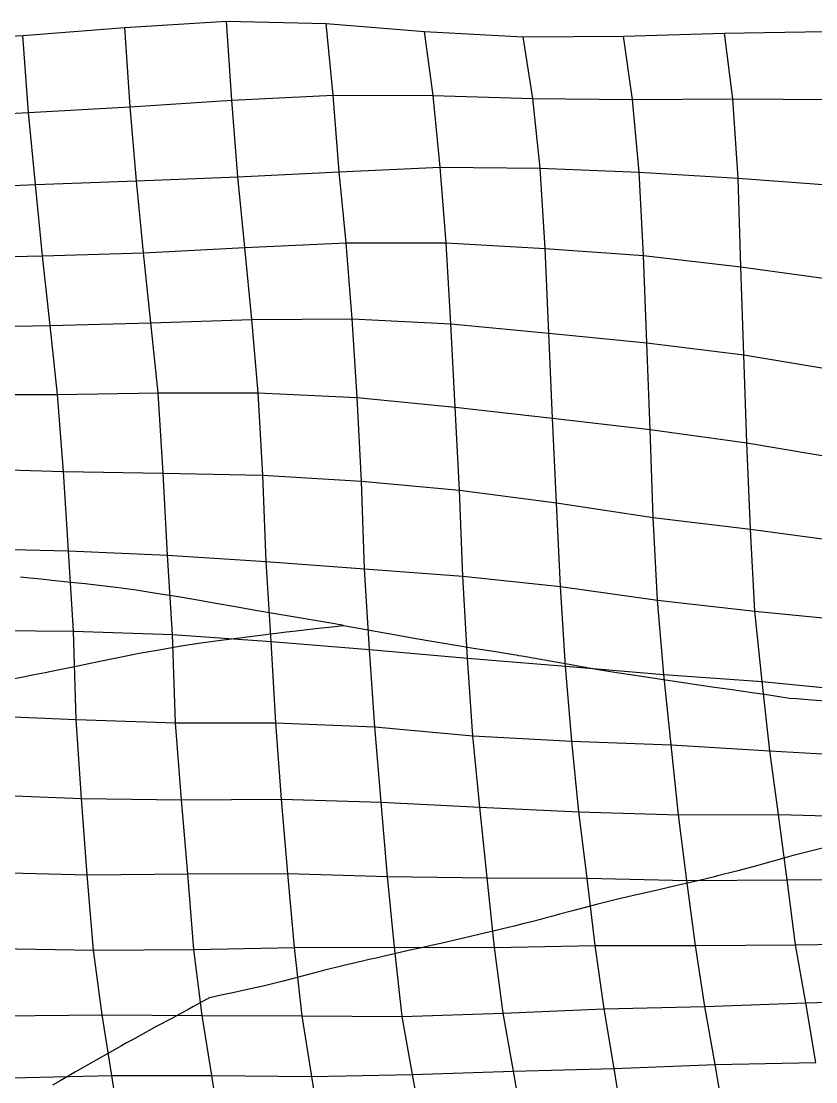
# Model space of a CAD drawing. Header units: metres. Extents: x -1994 to 1259, y -764 to 1460.
# Drawn here: x -764 to -368, y 795 to 1324 of the extents above; entities that cross this region are included whole.
import ezdxf

# ---------------------------------------------------------------- set-up
doc = ezdxf.new("R2010")
doc.units = ezdxf.units.M

msp = doc.modelspace()

# ---------------------------------------------------------------- linework, layer by layer
for p, q in [((-712.532, 1321.3063, -3312.3647), (-661.7744, 1324.4993, -3311.324)), ((-659.17554, 1285.0739, -3342.091), (-661.7744, 1324.4993, -3311.324)), ((-661.7744, 1324.4993, -3311.324), (-612.0654, 1323.3424, -3305.396)), ((-608.5901, 1287.5532, -3340.2485), (-612.0654, 1323.3424, -3305.396)), ((-612.0654, 1323.3424, -3305.396), (-563.0287, 1319.3962, -3296.334)), ((-763.48376, 1317.3065, -3312.4993), (-712.532, 1321.3063, -3312.3647)), ((-709.96924, 1281.73, -3342.9624), (-712.532, 1321.3063, -3312.3647)), ((-558.6279, 1287.4468, -3335.5005), (-563.0287, 1319.3962, -3296.334)), ((-563.0287, 1319.3962, -3296.334), (-513.69116, 1316.698, -3288.674)), ((-463.62634, 1317.017, -3284.404), (-413.255, 1318.6082, -3281.5635)), ((-413.255, 1318.6082, -3281.5635), (-363.0774, 1319.3958, -3277.82)), ((-409.0652, 1285.783, -3319.746), (-413.255, 1318.6082, -3281.5635)), ((-814.08203, 1314.7733, -3314.2812), (-763.48376, 1317.3065, -3312.4993)), ((-760.64764, 1278.8646, -3344.3713), (-763.48376, 1317.3065, -3312.4993)), ((-513.69116, 1316.698, -3288.674), (-463.62634, 1317.017, -3284.404)), ((-508.99976, 1285.9546, -3329.1956), (-513.69116, 1316.698, -3288.674)), ((-459.13306, 1285.4509, -3324.0015), (-463.62634, 1317.017, -3284.404)), ((-659.17554, 1285.0739, -3342.091), (-608.5901, 1287.5532, -3340.2485)), ((-605.68335, 1249.405, -3372.4502), (-608.5901, 1287.5532, -3340.2485)), ((-608.5901, 1287.5532, -3340.2485), (-558.6279, 1287.4468, -3335.5005)), ((-555.152, 1251.6599, -3370.3555), (-558.6279, 1287.4468, -3335.5005)), ((-558.6279, 1287.4468, -3335.5005), (-508.99976, 1285.9546, -3329.1956)), ((-760.64764, 1278.8646, -3344.3713), (-709.96924, 1281.73, -3342.9624)), ((-709.96924, 1281.73, -3342.9624), (-659.17554, 1285.0739, -3342.091)), ((-706.7759, 1244.7712, -3376.5007), (-709.96924, 1281.73, -3342.9624)), ((-656.2717, 1246.9132, -3374.2788), (-659.17554, 1285.0739, -3342.091)), ((-505.29492, 1251.1176, -3365.1177), (-508.99976, 1285.9546, -3329.1956)), ((-508.99976, 1285.9546, -3329.1956), (-459.13306, 1285.4509, -3324.0015)), ((-459.13306, 1285.4509, -3324.0015), (-409.0652, 1285.783, -3319.746)), ((-455.7964, 1249.0869, -3358.208), (-459.13306, 1285.4509, -3324.0015)), ((-406.50415, 1246.201, -3350.337), (-409.0652, 1285.783, -3319.746)), ((-409.0652, 1285.783, -3319.746), (-359.1593, 1285.4435, -3314.7363)), ((-811.17126, 1276.642, -3346.5022), (-760.64764, 1278.8646, -3344.3713)), ((-757.1997, 1242.9622, -3379.0962), (-760.64764, 1278.8646, -3344.3713)), ((-656.2717, 1246.9132, -3374.2788), (-605.68335, 1249.405, -3372.4502)), ((-605.68335, 1249.405, -3372.4502), (-555.152, 1251.6599, -3370.3555)), ((-602.1426, 1213.887, -3407.6074), (-605.68335, 1249.405, -3372.4502)), ((-552.167, 1213.8364, -3402.922), (-555.152, 1251.6599, -3370.3555)), ((-555.152, 1251.6599, -3370.3555), (-505.29492, 1251.1176, -3365.1177)), ((-502.82776, 1211.1454, -3395.2703), (-505.29492, 1251.1176, -3365.1177)), ((-505.29492, 1251.1176, -3365.1177), (-455.7964, 1249.0869, -3358.208)), ((-757.1997, 1242.9622, -3379.0962), (-706.7759, 1244.7712, -3376.5007)), ((-706.7759, 1244.7712, -3376.5007), (-656.2717, 1246.9132, -3374.2788)), ((-703.318, 1208.9099, -3411.272), (-706.7759, 1244.7712, -3376.5007)), ((-652.69995, 1211.5239, -3409.5806), (-656.2717, 1246.9132, -3374.2788)), ((-453.71204, 1207.5261, -3386.5757), (-455.7964, 1249.0869, -3358.208)), ((-455.7964, 1249.0869, -3358.208), (-406.50415, 1246.201, -3350.337)), ((-405.06787, 1201.9514, -3375.6836), (-406.50415, 1246.201, -3350.337)), ((-406.50415, 1246.201, -3350.337), (-357.39868, 1242.5398, -3341.595)), ((-807.6627, 1240.9908, -3381.5098), (-757.1997, 1242.9622, -3379.0962)), ((-753.67883, 1207.362, -3414.1611), (-757.1997, 1242.9622, -3379.0962)), ((-652.69995, 1211.5239, -3409.5806), (-602.1426, 1213.887, -3407.6074)), ((-599.1798, 1175.9718, -3440.0708), (-602.1426, 1213.887, -3407.6074)), ((-602.1426, 1213.887, -3407.6074), (-552.167, 1213.8364, -3402.922)), ((-549.7949, 1173.47, -3432.6313), (-552.167, 1213.8364, -3402.922)), ((-552.167, 1213.8364, -3402.922), (-502.82776, 1211.1454, -3395.2703)), ((-803.9477, 1206.1963, -3417.4797), (-753.67883, 1207.362, -3414.1611)), ((-753.67883, 1207.362, -3414.1611), (-703.318, 1208.9099, -3411.272)), ((-749.9328, 1172.6964, -3450.2756), (-753.67883, 1207.362, -3414.1611)), ((-703.318, 1208.9099, -3411.272), (-652.69995, 1211.5239, -3409.5806)), ((-699.63477, 1173.9836, -3447.0938), (-703.318, 1208.9099, -3411.272)), ((-649.23816, 1175.6792, -3444.3704), (-652.69995, 1211.5239, -3409.5806)), ((-500.92554, 1168.8292, -3422.789), (-502.82776, 1211.1454, -3395.2703)), ((-502.82776, 1211.1454, -3395.2703), (-453.71204, 1207.5261, -3386.5757)), ((-452.08374, 1164.0737, -3412.8176), (-453.71204, 1207.5261, -3386.5757)), ((-453.71204, 1207.5261, -3386.5757), (-405.06787, 1201.9514, -3375.6836)), ((-403.57446, 1157.939, -3401.2964), (-405.06787, 1201.9514, -3375.6836)), ((-405.06787, 1201.9514, -3375.6836), (-356.67334, 1195.3406, -3363.628)), ((-699.63477, 1173.9836, -3447.0938), (-649.23816, 1175.6792, -3444.3704)), ((-649.23816, 1175.6792, -3444.3704), (-599.1798, 1175.9718, -3440.0708)), ((-645.9856, 1138.9658, -3478.1846), (-649.23816, 1175.6792, -3444.3704)), ((-596.55444, 1136.6562, -3470.9612), (-599.1798, 1175.9718, -3440.0708)), ((-599.1798, 1175.9718, -3440.0708), (-549.7949, 1173.47, -3432.6313)), ((-800.1718, 1171.654, -3453.733), (-749.9328, 1172.6964, -3450.2756)), ((-749.9328, 1172.6964, -3450.2756), (-699.63477, 1173.9836, -3447.0938)), ((-746.13025, 1138.2649, -3486.6536), (-749.9328, 1172.6964, -3450.2756)), ((-695.9691, 1138.9844, -3482.8335), (-699.63477, 1173.9836, -3447.0938)), ((-547.73486, 1131.8088, -3460.8865), (-549.7949, 1173.47, -3432.6313)), ((-549.7949, 1173.47, -3432.6313), (-500.92554, 1168.8292, -3422.789)), ((-499.06714, 1126.3317, -3450.1045), (-500.92554, 1168.8292, -3422.789)), ((-500.92554, 1168.8292, -3422.789), (-452.08374, 1164.0737, -3412.8176)), ((-450.42114, 1120.7634, -3439.2197), (-452.08374, 1164.0737, -3412.8176)), ((-452.08374, 1164.0737, -3412.8176), (-403.57446, 1157.939, -3401.2964)), ((-402.0327, 1114.1271, -3427.1353), (-403.57446, 1157.939, -3401.2964)), ((-403.57446, 1157.939, -3401.2964), (-355.50574, 1149.9766, -3387.722)), ((-796.1497, 1138.1338, -3491.1345), (-746.13025, 1138.2649, -3486.6536)), ((-746.13025, 1138.2649, -3486.6536), (-695.9691, 1138.9844, -3482.8335)), ((-743.29224, 1099.8317, -3518.5352), (-746.13025, 1138.2649, -3486.6536)), ((-693.52405, 1098.9204, -3512.883), (-695.9691, 1138.9844, -3482.8335)), ((-695.9691, 1138.9844, -3482.8335), (-645.9856, 1138.9658, -3478.1846)), ((-643.7728, 1097.9382, -3507.151), (-645.9856, 1138.9658, -3478.1846)), ((-645.9856, 1138.9658, -3478.1846), (-596.55444, 1136.6562, -3470.9612)), ((-594.50354, 1094.957, -3499.1733), (-596.55444, 1136.6562, -3470.9612)), ((-596.55444, 1136.6562, -3470.9612), (-547.73486, 1131.8088, -3460.8865)), ((-545.5886, 1090.5055, -3489.5432), (-547.73486, 1131.8088, -3460.8865)), ((-547.73486, 1131.8088, -3460.8865), (-499.06714, 1126.3317, -3450.1045)), ((-497.12048, 1084.2001, -3477.8303), (-499.06714, 1126.3317, -3450.1045)), ((-499.06714, 1126.3317, -3450.1045), (-450.42114, 1120.7634, -3439.2197)), ((-448.8977, 1076.8757, -3464.973), (-450.42114, 1120.7634, -3439.2197)), ((-450.42114, 1120.7634, -3439.2197), (-402.0327, 1114.1271, -3427.1353)), ((-400.34082, 1070.9385, -3453.6738), (-402.0327, 1114.1271, -3427.1353)), ((-402.0327, 1114.1271, -3427.1353), (-354.01892, 1105.9369, -3413.3047)), ((-792.96027, 1101.1586, -3524.6543), (-743.29224, 1099.8317, -3518.5352)), ((-740.7412, 1060.2078, -3549.0786), (-743.29224, 1099.8317, -3518.5352)), ((-743.29224, 1099.8317, -3518.5352), (-693.52405, 1098.9204, -3512.883)), ((-691.2615, 1058.0997, -3542.082), (-693.52405, 1098.9204, -3512.883)), ((-693.52405, 1098.9204, -3512.883), (-643.7728, 1097.9382, -3507.151)), ((-642.06726, 1054.8062, -3533.753), (-643.7728, 1097.9382, -3507.151)), ((-643.7728, 1097.9382, -3507.151), (-594.50354, 1094.957, -3499.1733)), ((-592.959, 1051.1567, -3525.0244), (-594.50354, 1094.957, -3499.1733)), ((-594.50354, 1094.957, -3499.1733), (-545.5886, 1090.5055, -3489.5432)), ((-543.84424, 1047.5342, -3516.326), (-545.5886, 1090.5055, -3489.5432)), ((-545.5886, 1090.5055, -3489.5432), (-497.12048, 1084.2001, -3477.8303)), ((-495.09998, 1042.3749, -3505.901), (-497.12048, 1084.2001, -3477.8303)), ((-497.12048, 1084.2001, -3477.8303), (-448.8977, 1076.8757, -3464.973)), ((-446.74353, 1035.6053, -3493.6665), (-448.8977, 1076.8757, -3464.973)), ((-448.8977, 1076.8757, -3464.973), (-400.34082, 1070.9385, -3453.6738)), ((-398.06787, 1030.1611, -3482.9214), (-400.34082, 1070.9385, -3453.6738)), ((-400.34082, 1070.9385, -3453.6738), (-351.90515, 1064.4985, -3441.8096)), ((-790.46497, 1061.3035, -3554.9382), (-740.7412, 1060.2078, -3549.0786)), ((-738.2967, 1020.14185, -3579.126), (-740.7412, 1060.2078, -3549.0786)), ((-740.7412, 1060.2078, -3549.0786), (-691.2615, 1058.0997, -3542.082)), ((-688.7344, 1018.37646, -3572.5142), (-691.2615, 1058.0997, -3542.082)), ((-691.2615, 1058.0997, -3542.082), (-642.06726, 1054.8062, -3533.753)), ((-639.5813, 1014.91223, -3563.9934), (-642.06726, 1054.8062, -3533.753)), ((-642.06726, 1054.8062, -3533.753), (-592.959, 1051.1567, -3525.0244)), ((-590.5425, 1010.9746, -3554.941), (-592.959, 1051.1567, -3525.0244)), ((-592.959, 1051.1567, -3525.0244), (-543.84424, 1047.5342, -3516.326)), ((-760.06616, 1046.5941, -3562.7317), (-764.6311, 1047.0604, -3562.9172)), ((-754.5322, 1046.0292, -3562.5066), (-760.06616, 1046.5941, -3562.7317)), ((-748.9989, 1045.4604, -3562.2778), (-754.5322, 1046.0292, -3562.5066)), ((-737.93787, 1044.2876, -3561.7808), (-748.9989, 1045.4604, -3562.2778)), ((-732.4095, 1043.6838, -3561.5122), (-737.93787, 1044.2876, -3561.7808)), ((-726.8877, 1043.0442, -3561.2043), (-732.4095, 1043.6838, -3561.5122)), ((-716.8655, 1041.8834, -3560.645), (-726.8877, 1043.0442, -3561.2043)), ((-541.6051, 1006.6162, -3545.4158), (-543.84424, 1047.5342, -3516.326)), ((-543.84424, 1047.5342, -3516.326), (-495.09998, 1042.3749, -3505.901)), ((-706.86633, 1040.5116, -3559.8506), (-716.8655, 1041.8834, -3560.645)), ((-696.9297, 1038.9689, -3558.8628), (-706.86633, 1040.5116, -3559.8506)), ((-686.9503, 1037.4194, -3557.8706), (-696.9297, 1038.9689, -3558.8628)), ((-677.09863, 1035.7767, -3556.7659), (-686.9503, 1037.4194, -3557.8706)), ((-492.5962, 1002.55444, -3536.2239), (-495.09998, 1042.3749, -3505.901)), ((-495.09998, 1042.3749, -3505.901), (-446.74353, 1035.6053, -3493.6665)), ((-667.19165, 1033.9819, -3555.4968), (-677.09863, 1035.7767, -3556.7659)), ((-657.2971, 1032.1891, -3554.2292), (-667.19165, 1033.9819, -3555.4968)), ((-647.43604, 1030.4631, -3553.0334), (-657.2971, 1032.1891, -3554.2292)), ((-443.57703, 998.5348, -3527.0793), (-446.74353, 1035.6053, -3493.6665)), ((-446.74353, 1035.6053, -3493.6665), (-398.06787, 1030.1611, -3482.9214)), ((-637.4972, 1028.8131, -3551.927), (-647.43604, 1030.4631, -3553.0334)), ((-627.57886, 1027.1665, -3550.823), (-637.4972, 1028.8131, -3551.927)), ((-617.6698, 1025.4812, -3549.675), (-627.57886, 1027.1665, -3550.823)), ((-394.448, 994.9713, -3518.4473), (-398.06787, 1030.1611, -3482.9214)), ((-398.06787, 1030.1611, -3482.9214), (-349.27478, 1025.2041, -3472.7236)), ((-607.7815, 1023.73315, -3548.4568), (-617.6698, 1025.4812, -3549.675)), ((-617.37976, 1021.4606, -3552.9753), (-612.53455, 1021.9922, -3551.2231)), ((-612.53455, 1021.9922, -3551.2231), (-607.69275, 1022.5143, -3549.4604)), ((-606.3447, 1023.4791, -3548.2798), (-607.7815, 1023.73315, -3548.4568)), ((-607.69275, 1022.5143, -3549.4604), (-606.28564, 1022.6659, -3548.948)), ((-604.90796, 1023.2246, -3548.102), (-606.3447, 1023.4791, -3548.2798)), ((-606.28564, 1022.6659, -3548.948), (-604.87866, 1022.8176, -3548.4358)), ((-603.47144, 1022.96924, -3547.9236), (-604.90796, 1023.2246, -3548.102)), ((-604.87866, 1022.8176, -3548.4358), (-603.47144, 1022.96924, -3547.9236)), ((-603.47144, 1022.96924, -3547.9236), (-595.0166, 1021.4669, -3546.8728)), ((-788.2046, 1020.4735, -3584.127), (-738.2967, 1020.14185, -3579.126)), ((-736.8253, 976.0381, -3604.6365), (-738.2967, 1020.14185, -3579.126)), ((-738.2967, 1020.14185, -3579.126), (-688.7344, 1018.37646, -3572.5142)), ((-687.225, 974.4302, -3598.2017), (-688.7344, 1018.37646, -3572.5142)), ((-688.7344, 1018.37646, -3572.5142), (-639.5813, 1014.91223, -3563.9934)), ((-666.0227, 1015.3883, -3569.6553), (-658.08716, 1016.4386, -3567.008)), ((-658.08716, 1016.4386, -3567.008), (-650.1588, 1017.459, -3564.328)), ((-650.1588, 1017.459, -3564.328), (-642.23486, 1018.4629, -3561.6292)), ((-642.23486, 1018.4629, -3561.6292), (-640.4265, 1018.69214, -3561.0132)), ((-640.4265, 1018.69214, -3561.0132), (-638.61816, 1018.9215, -3560.3977)), ((-638.61816, 1018.9215, -3560.3977), (-636.8093, 1019.15173, -3559.7832)), ((-636.8093, 1019.15173, -3559.7832), (-631.9524, 1019.7699, -3558.1323)), ((-631.9524, 1019.7699, -3558.1323), (-627.07104, 1020.35144, -3556.4238)), ((-627.07104, 1020.35144, -3556.4238), (-617.37976, 1021.4606, -3552.9753)), ((-595.0166, 1021.4669, -3546.8728), (-586.5687, 1019.94214, -3545.797)), ((-586.5687, 1019.94214, -3545.797), (-578.1273, 1018.3983, -3544.7002)), ((-578.1273, 1018.3983, -3544.7002), (-568.2219, 1016.58704, -3543.413)), ((-568.2219, 1016.58704, -3543.413), (-558.38403, 1014.9015, -3542.2598)), ((-695.43005, 1010.8196, -3578.6226), (-685.51855, 1012.5593, -3575.8489)), ((-685.51855, 1012.5593, -3575.8489), (-675.84875, 1014.08777, -3572.9326)), ((-675.84875, 1014.08777, -3572.9326), (-666.0227, 1015.3883, -3569.6553)), ((-637.2512, 974.3717, -3593.5073), (-639.5813, 1014.91223, -3563.9934)), ((-639.5813, 1014.91223, -3563.9934), (-590.5425, 1010.9746, -3554.941)), ((-587.76575, 972.28735, -3586.537), (-590.5425, 1010.9746, -3554.941)), ((-590.5425, 1010.9746, -3554.941), (-541.6051, 1006.6162, -3545.4158)), ((-558.38403, 1014.9015, -3542.2598), (-548.42017, 1013.2825, -3541.1897)), ((-548.42017, 1013.2825, -3541.1897), (-538.49536, 1011.6698, -3540.1235)), ((-538.49536, 1011.6698, -3540.1235), (-528.5737, 1010.0464, -3539.0454)), ((-725.1164, 1005.0934, -3586.2893), (-715.13965, 1007.15845, -3583.8877)), ((-715.13965, 1007.15845, -3583.8877), (-705.37024, 1009.0748, -3581.4043)), ((-705.37024, 1009.0748, -3581.4043), (-695.43005, 1010.8196, -3578.6226)), ((-538.854, 967.8225, -3576.8926), (-541.6051, 1006.6162, -3545.4158)), ((-541.6051, 1006.6162, -3545.4158), (-492.5962, 1002.55444, -3536.2239)), ((-528.5737, 1010.0464, -3539.0454), (-518.6471, 1008.4409, -3537.9873)), ((-518.6471, 1008.4409, -3537.9873), (-517.25586, 1008.21594, -3537.839)), ((-517.25586, 1008.21594, -3537.839), (-515.86536, 1007.9889, -3537.6885)), ((-515.86536, 1007.9889, -3537.6885), (-514.4756, 1007.7595, -3537.5354)), ((-514.4756, 1007.7595, -3537.5354), (-505.94006, 1006.35144, -3536.5952)), ((-505.94006, 1006.35144, -3536.5952), (-497.43457, 1004.8594, -3535.5596)), ((-752.40826, 999.4935, -3592.9207), (-746.95105, 1000.5967, -3591.5742)), ((-746.95105, 1000.5967, -3591.5742), (-736.035, 1002.8313, -3588.9155)), ((-736.035, 1002.8313, -3588.9155), (-730.57556, 1003.9634, -3587.6035)), ((-730.57556, 1003.9634, -3587.6035), (-725.1164, 1005.0934, -3586.2893)), ((-497.43457, 1004.8594, -3535.5596), (-488.94495, 1003.3041, -3534.4531)), ((-489.50476, 965.173, -3569.287), (-492.5962, 1002.55444, -3536.2239)), ((-492.5962, 1002.55444, -3536.2239), (-443.57703, 998.5348, -3527.0793)), ((-488.94495, 1003.3041, -3534.4531), (-479.063, 1001.4939, -3533.1653)), ((-479.063, 1001.4939, -3533.1653), (-469.17297, 999.845, -3532.057)), ((-767.6945, 996.48047, -3596.7883), (-764.0541, 997.1926, -3595.8604)), ((-764.0541, 997.1926, -3595.8604), (-760.41284, 997.91174, -3594.9412)), ((-760.41284, 997.91174, -3594.9412), (-759.56287, 998.0797, -3594.7266)), ((-759.56287, 998.0797, -3594.7266), (-758.71277, 998.2479, -3594.512)), ((-758.71277, 998.2479, -3594.512), (-757.8627, 998.41565, -3594.2974)), ((-757.8627, 998.41565, -3594.2974), (-752.40826, 999.4935, -3592.9207)), ((-469.17297, 999.845, -3532.057), (-459.1997, 998.3467, -3531.1206)), ((-459.1997, 998.3467, -3531.1206), (-449.24683, 996.85144, -3530.1865)), ((-449.24683, 996.85144, -3530.1865), (-439.28967, 995.3728, -3529.271)), ((-439.93713, 963.4286, -3562.699), (-443.57703, 998.5348, -3527.0793)), ((-443.57703, 998.5348, -3527.0793), (-394.448, 994.9713, -3518.4473)), ((-439.28967, 995.3728, -3529.271), (-429.3346, 993.8866, -3528.347)), ((-429.3346, 993.8866, -3528.347), (-419.37952, 992.40063, -3527.4229)), ((-419.37952, 992.40063, -3527.4229), (-409.41724, 990.9426, -3526.531)), ((-409.41724, 990.9426, -3526.531), (-399.44824, 989.5143, -3525.6716)), ((-390.67017, 960.4376, -3554.7102), (-394.448, 994.9713, -3518.4473)), ((-394.448, 994.9713, -3518.4473), (-345.604, 990.2256, -3508.4868)), ((-399.44824, 989.5143, -3525.6716), (-393.20764, 988.6201, -3525.1338)), ((-393.20764, 988.6201, -3525.1338), (-387.016, 987.673, -3524.5337)), ((-387.016, 987.673, -3524.5337), (-380.80383, 986.6697, -3523.8733)), ((-380.80383, 986.6697, -3523.8733), (-377.11755, 986.42847, -3523.0913)), ((-377.11755, 986.42847, -3523.0913), (-373.43872, 986.1653, -3522.2854)), ((-373.43872, 986.1653, -3522.2854), (-369.76636, 985.8799, -3521.4543)), ((-369.76636, 985.8799, -3521.4543), (-359.97754, 985.1189, -3519.2388)), ((-786.297, 978.17957, -3611.671), (-736.8253, 976.0381, -3604.6365)), ((-734.239, 936.5603, -3635.3445), (-736.8253, 976.0381, -3604.6365)), ((-736.8253, 976.0381, -3604.6365), (-687.225, 974.4302, -3598.2017)), ((-684.38367, 936.01074, -3630.0986), (-687.225, 974.4302, -3598.2017)), ((-687.225, 974.4302, -3598.2017), (-637.2512, 974.3717, -3593.5073)), ((-634.3513, 936.19507, -3625.6775), (-637.2512, 974.3717, -3593.5073)), ((-637.2512, 974.3717, -3593.5073), (-587.76575, 972.28735, -3586.537)), ((-584.7184, 934.72253, -3619.3945), (-587.76575, 972.28735, -3586.537)), ((-587.76575, 972.28735, -3586.537), (-538.854, 967.8225, -3576.8926)), ((-535.32715, 932.2468, -3611.9846), (-538.854, 967.8225, -3576.8926)), ((-538.854, 967.8225, -3576.8926), (-489.50476, 965.173, -3569.287)), ((-485.88574, 929.97986, -3604.8093), (-489.50476, 965.173, -3569.287)), ((-489.50476, 965.173, -3569.287), (-439.93713, 963.4286, -3562.699)), ((-436.28564, 928.3707, -3598.373), (-439.93713, 963.4286, -3562.699)), ((-439.93713, 963.4286, -3562.699), (-390.67017, 960.4376, -3554.7102)), ((-386.2428, 928.5991, -3594.0015), (-390.67017, 960.4376, -3554.7102)), ((-390.67017, 960.4376, -3554.7102), (-341.35754, 957.63635, -3546.9346)), ((-783.7604, 938.4957, -3642.1472), (-734.239, 936.5603, -3635.3445)), ((-731.32996, 898.4219, -3667.5571), (-734.239, 936.5603, -3635.3445)), ((-734.239, 936.5603, -3635.3445), (-684.38367, 936.01074, -3630.0986)), ((-684.38367, 936.01074, -3630.0986), (-634.3513, 936.19507, -3625.6775)), ((-681.2173, 898.9397, -3663.5107), (-684.38367, 936.01074, -3630.0986)), ((-631.17737, 899.1555, -3659.1248), (-634.3513, 936.19507, -3625.6775)), ((-634.3513, 936.19507, -3625.6775), (-584.7184, 934.72253, -3619.3945)), ((-581.55176, 897.65283, -3652.808), (-584.7184, 934.72253, -3619.3945)), ((-584.7184, 934.72253, -3619.3945), (-535.32715, 932.2468, -3611.9846)), ((-531.7191, 897.00867, -3647.456), (-535.32715, 932.2468, -3611.9846)), ((-535.32715, 932.2468, -3611.9846), (-485.88574, 929.97986, -3604.8093)), ((-481.78052, 896.80444, -3642.5981), (-485.88574, 929.97986, -3604.8093)), ((-485.88574, 929.97986, -3604.8093), (-436.28564, 928.3707, -3598.373)), ((-436.28564, 928.3707, -3598.373), (-386.2428, 928.5991, -3594.0015)), ((-432.0719, 895.6456, -3636.668), (-436.28564, 928.3707, -3598.373)), ((-382.00244, 895.98425, -3632.42), (-386.2428, 928.5991, -3594.0015)), ((-386.2428, 928.5991, -3594.0015), (-336.59607, 927.1836, -3587.7827)), ((-369.5774, 910.55005, -3615.0498), (-378.99194, 908.08203, -3618.5493)), ((-359.68384, 912.92993, -3611.096), (-369.5774, 910.55005, -3615.0498)), ((-388.9552, 905.307, -3622.0415), (-398.46472, 902.6587, -3625.375)), ((-378.99194, 908.08203, -3618.5493), (-388.9552, 905.307, -3622.0415)), ((-780.9823, 899.8136, -3673.7493), (-731.32996, 898.4219, -3667.5571)), ((-407.2506, 900.28687, -3628.5518), (-416.71106, 897.93396, -3632.2327)), ((-398.46472, 902.6587, -3625.375), (-407.2506, 900.28687, -3628.5518)), ((-731.32996, 898.4219, -3667.5571), (-681.2173, 898.9397, -3663.5107)), ((-728.2791, 860.8716, -3700.431), (-731.32996, 898.4219, -3667.5571)), ((-681.2173, 898.9397, -3663.5107), (-631.17737, 899.1555, -3659.1248)), ((-678.2041, 861.2333, -3696.2087), (-681.2173, 898.9397, -3663.5107)), ((-627.9729, 862.2428, -3692.7146), (-631.17737, 899.1555, -3659.1248)), ((-631.17737, 899.1555, -3659.1248), (-581.55176, 897.65283, -3652.808)), ((-577.95374, 862.3727, -3688.2322), (-581.55176, 897.65283, -3652.808)), ((-581.55176, 897.65283, -3652.808), (-531.7191, 897.00867, -3647.456)), ((-528.0016, 862.22485, -3683.4377), (-531.7191, 897.00867, -3647.456)), ((-531.7191, 897.00867, -3647.456), (-481.78052, 896.80444, -3642.5981)), ((-477.76685, 863.2495, -3679.9607), (-481.78052, 896.80444, -3642.5981)), ((-481.78052, 896.80444, -3642.5981), (-432.0719, 895.6456, -3636.668)), ((-427.97974, 895.1924, -3636.6963), (-437.6604, 892.93286, -3640.6548)), ((-432.0719, 895.6456, -3636.668), (-382.00244, 895.98425, -3632.42)), ((-427.76624, 863.3019, -3675.3914), (-432.0719, 895.6456, -3636.668)), ((-423.109, 896.3546, -3634.7375), (-427.97974, 895.1924, -3636.6963)), ((-418.2589, 897.55066, -3632.837), (-423.109, 896.3546, -3634.7375)), ((-417.74304, 897.6776, -3632.6348), (-418.2589, 897.55066, -3632.837)), ((-417.22705, 897.8054, -3632.4333), (-417.74304, 897.6776, -3632.6348)), ((-416.71106, 897.93396, -3632.2327), (-417.22705, 897.8054, -3632.4333)), ((-382.00244, 895.98425, -3632.42), (-331.95264, 896.24146, -3628.0808)), ((-377.7229, 863.5322, -3671.0217), (-382.00244, 895.98425, -3632.42)), ((-447.33423, 890.74023, -3644.6953), (-457.19836, 888.5199, -3648.8352)), ((-442.4995, 891.82874, -3642.6663), (-447.33423, 890.74023, -3644.6953)), ((-437.6604, 892.93286, -3640.6548), (-442.4995, 891.82874, -3642.6663)), ((-466.4989, 886.3667, -3652.661), (-476.42786, 883.85547, -3656.47)), ((-457.19836, 888.5199, -3648.8352), (-466.4989, 886.3667, -3652.661)), ((-495.54395, 878.8512, -3663.5842), (-498.9392, 877.9385, -3664.8174)), ((-489.19836, 880.55664, -3661.28), (-495.54395, 878.8512, -3663.5842)), ((-482.75488, 882.25525, -3658.8975), (-489.19836, 880.55664, -3661.28)), ((-476.42786, 883.85547, -3656.47), (-482.75488, 882.25525, -3658.8975)), ((-513.9032, 873.9862, -3670.024), (-518.16064, 872.9546, -3671.3994)), ((-509.64575, 875.01733, -3668.6482), (-513.9032, 873.9862, -3670.024)), ((-508.34167, 875.374, -3668.183), (-509.64575, 875.01733, -3668.6482)), ((-507.0381, 875.73083, -3667.7178), (-508.34167, 875.374, -3668.183)), ((-505.73438, 876.0874, -3667.2524), (-507.0381, 875.73083, -3667.7178)), ((-502.33618, 877.0166, -3666.039), (-505.73438, 876.0874, -3667.2524)), ((-498.9392, 877.9385, -3664.8174), (-502.33618, 877.0166, -3666.039)), ((-535.187, 868.8524, -3676.9285), (-540.0913, 867.6769, -3678.529)), ((-530.93115, 869.87256, -3675.5398), (-535.187, 868.8524, -3676.9285)), ((-526.67456, 870.89795, -3674.1572), (-530.93115, 869.87256, -3675.5398)), ((-518.16064, 872.9546, -3671.3994), (-526.67456, 870.89795, -3674.1572)), ((-559.6781, 863.17773, -3685.1704), (-564.56714, 862.09375, -3686.878)), ((-554.7848, 864.28064, -3683.4841), (-559.6781, 863.17773, -3685.1704)), ((-544.99207, 866.5299, -3680.1636), (-554.7848, 864.28064, -3683.4841)), ((-540.0913, 867.6769, -3678.529), (-544.99207, 866.5299, -3680.1636)), ((-528.0016, 862.22485, -3683.4377), (-477.76685, 863.2495, -3679.9607)), ((-477.76685, 863.2495, -3679.9607), (-427.76624, 863.3019, -3675.3914)), ((-473.28308, 831.64404, -3719.5137), (-477.76685, 863.2495, -3679.9607)), ((-427.76624, 863.3019, -3675.3914), (-377.7229, 863.5322, -3671.0217)), ((-422.9989, 832.8734, -3716.2668), (-427.76624, 863.3019, -3675.3914)), ((-377.7229, 863.5322, -3671.0217), (-327.5298, 864.38416, -3667.3506)), ((-372.59265, 834.6096, -3713.5894), (-377.7229, 863.5322, -3671.0217)), ((-778.0646, 861.7114, -3706.0027), (-728.2791, 860.8716, -3700.431)), ((-728.2791, 860.8716, -3700.431), (-678.2041, 861.2333, -3696.2087)), ((-723.9324, 828.6985, -3739.346), (-728.2791, 860.8716, -3700.431)), ((-678.2041, 861.2333, -3696.2087), (-627.9729, 862.2428, -3692.7146)), ((-674.0216, 828.37866, -3734.3584), (-678.2041, 861.2333, -3696.2087)), ((-627.9729, 862.2428, -3692.7146), (-577.95374, 862.3727, -3688.2322)), ((-624.0941, 828.1271, -3729.4473), (-627.9729, 862.2428, -3692.7146)), ((-583.802, 857.7565, -3693.5032), (-587.176, 856.9823, -3694.6484)), ((-577.3861, 859.2283, -3691.3254), (-583.802, 857.7565, -3693.5032)), ((-574.171, 827.8585, -3724.517), (-577.95374, 862.3727, -3688.2322)), ((-577.95374, 862.3727, -3688.2322), (-528.0016, 862.22485, -3683.4377)), ((-570.97424, 860.67334, -3689.1157), (-577.3861, 859.2283, -3691.3254)), ((-564.56714, 862.09375, -3686.878), (-570.97424, 860.67334, -3689.1157)), ((-523.8148, 829.3872, -3721.6064), (-528.0016, 862.22485, -3683.4377)), ((-603.91626, 853.11865, -3700.3013), (-613.4232, 850.6981, -3703.2224)), ((-593.92554, 855.4258, -3696.929), (-603.91626, 853.11865, -3700.3013)), ((-590.55054, 856.20483, -3695.7898), (-593.92554, 855.4258, -3696.929)), ((-587.176, 856.9823, -3694.6484), (-590.55054, 856.20483, -3695.7898)), ((-623.4584, 848.0337, -3706.167), (-633.5311, 845.3596, -3709.1223)), ((-613.4232, 850.6981, -3703.2224), (-623.4584, 848.0337, -3706.167)), ((-642.9232, 843.0967, -3712.1724), (-652.92737, 840.907, -3715.7024)), ((-633.5311, 845.3596, -3709.1223), (-642.9232, 843.0967, -3712.1724)), ((-671.6953, 836.4158, -3723.1064), (-674.9873, 834.5835, -3725.892)), ((-671.2373, 836.67065, -3722.719), (-671.6953, 836.4158, -3723.1064)), ((-670.7788, 836.927, -3722.333), (-671.2373, 836.67065, -3722.719)), ((-670.3198, 837.18494, -3721.9485), (-670.7788, 836.927, -3722.333)), ((-664.5298, 838.39014, -3719.8262), (-670.3198, 837.18494, -3721.9485)), ((-658.7306, 839.6367, -3717.7505), (-664.5298, 838.39014, -3719.8262)), ((-652.92737, 840.907, -3715.7024), (-658.7306, 839.6367, -3717.7505)), ((-681.5453, 831.0029, -3731.5483), (-685.3865, 828.91895, -3734.8818)), ((-678.271, 832.7794, -3728.7068), (-681.5453, 831.0029, -3731.5483)), ((-674.9873, 834.5835, -3725.892), (-678.271, 832.7794, -3728.7068)), ((-523.8148, 829.3872, -3721.6064), (-473.28308, 831.64404, -3719.5137)), ((-473.28308, 831.64404, -3719.5137), (-422.9989, 832.8734, -3716.2668)), ((-468.3474, 801.9143, -3761.1743), (-473.28308, 831.64404, -3719.5137)), ((-422.9989, 832.8734, -3716.2668), (-372.59265, 834.6096, -3713.5894)), ((-417.8966, 803.83496, -3758.7039), (-422.9989, 832.8734, -3716.2668)), ((-372.59265, 834.6096, -3713.5894), (-322.22058, 836.2041, -3710.7524)), ((-367.64844, 804.9154, -3755.2896), (-372.59265, 834.6096, -3713.5894)), ((-774.05176, 828.15234, -3743.3608), (-723.9324, 828.6985, -3739.346)), ((-719.126, 798.43225, -3780.4036), (-723.9324, 828.6985, -3739.346)), ((-723.9324, 828.6985, -3739.346), (-674.0216, 828.37866, -3734.3584)), ((-689.2173, 826.86743, -3738.247), (-696.8861, 822.74207, -3744.9556)), ((-685.3865, 828.91895, -3734.8818), (-689.2173, 826.86743, -3738.247)), ((-669.14734, 798.39404, -3775.7324), (-674.0216, 828.37866, -3734.3584)), ((-674.0216, 828.37866, -3734.3584), (-624.0941, 828.1271, -3729.4473)), ((-619.27625, 797.9088, -3770.5588), (-624.0941, 828.1271, -3729.4473)), ((-624.0941, 828.1271, -3729.4473), (-574.171, 827.8585, -3724.517)), ((-574.171, 827.8585, -3724.517), (-523.8148, 829.3872, -3721.6064)), ((-569.0775, 798.7838, -3766.9136), (-574.171, 827.8585, -3724.517)), ((-518.65466, 800.589, -3764.3135), (-523.8148, 829.3872, -3721.6064)), ((-700.72437, 820.66797, -3748.2993), (-704.57544, 818.55273, -3751.601)), ((-696.8861, 822.74207, -3744.9556), (-700.72437, 820.66797, -3748.2993)), ((-709.1587, 816.0227, -3755.5115), (-711.6964, 814.615, -3757.666)), ((-707.6294, 816.87085, -3754.213), (-709.1587, 816.0227, -3755.5115)), ((-706.10156, 817.7141, -3752.9097), (-707.6294, 816.87085, -3754.213)), ((-704.57544, 818.55273, -3751.601), (-706.10156, 817.7141, -3752.9097)), ((-719.3253, 810.33826, -3764.0752), (-721.8712, 808.9027, -3766.2017)), ((-714.2378, 813.19434, -3759.8076), (-719.3253, 810.33826, -3764.0752)), ((-711.6964, 814.615, -3757.666), (-714.2378, 813.19434, -3759.8076)), ((-729.5163, 804.572, -3772.555), (-734.6199, 801.66174, -3776.7666)), ((-726.96686, 806.01965, -3770.4412), (-729.5163, 804.572, -3772.555)), ((-721.8712, 808.9027, -3766.2017), (-726.96686, 806.01965, -3770.4412)), ((-417.8966, 803.83496, -3758.7039), (-367.64844, 804.9154, -3755.2896)), ((-737.17395, 800.199, -3778.8645), (-739.7307, 798.7256, -3780.9512)), ((-734.6199, 801.66174, -3776.7666), (-737.17395, 800.199, -3778.8645)), ((-569.0775, 798.7838, -3766.9136), (-518.65466, 800.589, -3764.3135)), ((-518.65466, 800.589, -3764.3135), (-468.3474, 801.9143, -3761.1743)), ((-513.4702, 771.8911, -3807.1333), (-518.65466, 800.589, -3764.3135)), ((-468.3474, 801.9143, -3761.1743), (-417.8966, 803.83496, -3758.7039)), ((-463.43225, 772.099, -3802.7388), (-468.3474, 801.9143, -3761.1743)), ((-412.9148, 774.296, -3800.5789), (-417.8966, 803.83496, -3758.7039)), ((-769.3973, 797.256, -3783.7104), (-719.126, 798.43225, -3780.4036)), ((-744.8452, 795.77515, -3785.12), (-748.7392, 793.5116, -3788.2676)), ((-740.9568, 798.01855, -3781.9512), (-744.8452, 795.77515, -3785.12)), ((-740.548, 798.2544, -3781.618), (-740.9568, 798.01855, -3781.9512)), ((-740.1394, 798.4901, -3781.2847), (-740.548, 798.2544, -3781.618)), ((-739.7307, 798.7256, -3780.9512), (-740.1394, 798.4901, -3781.2847)), ((-714.3474, 768.0499, -3821.3308), (-719.126, 798.43225, -3780.4036)), ((-719.126, 798.43225, -3780.4036), (-669.14734, 798.39404, -3775.7324)), ((-664.4115, 767.8345, -3816.4604), (-669.14734, 798.39404, -3775.7324)), ((-669.14734, 798.39404, -3775.7324), (-619.27625, 797.9088, -3770.5588)), ((-619.27625, 797.9088, -3770.5588), (-569.0775, 798.7838, -3766.9136)), ((-614.33765, 768.1908, -3812.2324), (-619.27625, 797.9088, -3770.5588)), ((-563.8384, 770.3131, -3809.9885), (-569.0775, 798.7838, -3766.9136))]:
    msp.add_line(p, q)

doc.saveas('drawing.dxf')
